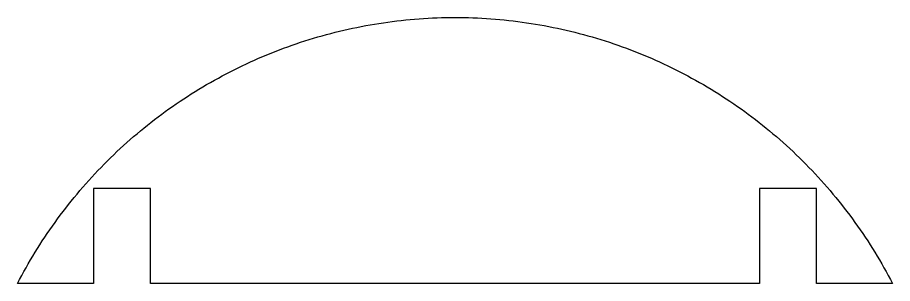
# Model space of a CAD drawing. Header units: millimetres. Extents: x 14 to 825, y 20 to 367.
# Drawn here: x 700 to 792, y 120 to 148 of the extents above; entities that cross this region are included whole.
import ezdxf

# ---------------------------------------------------------------- set-up
doc = ezdxf.new("R2010")
doc.units = ezdxf.units.MM
doc.layers.add('CUT_6MM', color=7, linetype='Continuous')

msp = doc.modelspace()

# ---------------------------------------------------------------- linework, layer by layer
at = {"layer": 'CUT_6MM'}
msp.add_lwpolyline([(700.219, 120.418), (700.441, 120.834), (700.667, 121.249), (700.897, 121.661), (701.131, 122.071), (701.369, 122.478), (701.61, 122.884), (701.855, 123.287), (702.103, 123.689), (702.356, 124.088), (702.611, 124.484), (702.871, 124.878), (703.134, 125.27), (703.4, 125.66), (703.67, 126.047), (703.944, 126.431), (704.221, 126.813), (704.502, 127.193), (704.786, 127.569), (705.073, 127.944), (705.364, 128.315), (705.658, 128.684), (705.956, 129.051), (706.257, 129.414), (706.561, 129.775), (706.868, 130.133), (707.179, 130.488), (707.493, 130.841), (707.81, 131.19), (708.131, 131.537), (708.454, 131.88), (708.781, 132.221), (709.11, 132.559), (709.443, 132.893), (709.779, 133.225), (710.118, 133.553), (710.459, 133.879), (710.804, 134.201), (711.152, 134.52), (711.502, 134.836), (711.856, 135.149), (712.212, 135.459), (712.571, 135.765), (712.933, 136.068), (713.297, 136.368), (713.665, 136.664), (714.035, 136.957), (714.407, 137.247), (714.782, 137.533), (715.16, 137.816), (715.541, 138.095), (715.924, 138.371), (716.309, 138.643), (716.697, 138.912), (717.087, 139.177), (717.48, 139.439), (717.875, 139.697), (718.272, 139.951), (718.672, 140.202), (719.074, 140.45), (719.478, 140.693), (719.885, 140.933), (720.293, 141.169), (720.704, 141.401), (721.117, 141.63), (721.532, 141.855), (721.949, 142.076), (722.368, 142.293), (722.789, 142.507), (723.212, 142.716), (723.636, 142.922), (724.063, 143.124), (724.491, 143.322), (724.921, 143.516), (725.353, 143.706), (725.787, 143.892), (726.222, 144.075), (726.659, 144.253), (727.098, 144.427), (727.538, 144.597), (727.98, 144.764), (728.423, 144.926), (728.868, 145.084), (729.314, 145.238), (729.761, 145.388), (730.21, 145.534), (730.66, 145.676), (731.111, 145.814), (731.564, 145.947), (732.018, 146.077), (732.473, 146.202), (732.929, 146.323), (733.386, 146.44), (733.844, 146.553), (734.304, 146.662), (734.764, 146.766), (735.225, 146.867), (735.687, 146.963), (736.15, 147.055), (736.614, 147.142), (737.078, 147.226), (737.543, 147.305), (738.009, 147.38), (738.476, 147.45), (738.943, 147.517), (739.411, 147.579), (739.879, 147.637), (740.348, 147.691), (740.817, 147.74), (741.287, 147.785), (741.757, 147.826), (742.228, 147.862), (742.699, 147.895), (743.17, 147.923), (743.641, 147.946), (744.113, 147.966), (744.584, 147.981), (745.056, 147.991), (745.528, 147.998), (746, 148), (746.472, 147.998), (746.944, 147.991), (747.416, 147.981), (747.887, 147.966), (748.359, 147.946), (748.83, 147.923), (749.301, 147.895), (749.772, 147.862), (750.243, 147.826), (750.713, 147.785), (751.183, 147.74), (751.652, 147.691), (752.121, 147.637), (752.589, 147.579), (753.057, 147.517), (753.524, 147.45), (753.991, 147.38), (754.457, 147.305), (754.922, 147.226), (755.386, 147.142), (755.85, 147.055), (756.313, 146.963), (756.775, 146.867), (757.236, 146.766), (757.696, 146.662), (758.156, 146.553), (758.614, 146.44), (759.071, 146.323), (759.527, 146.202), (759.982, 146.077), (760.436, 145.947), (760.889, 145.814), (761.34, 145.676), (761.79, 145.534), (762.239, 145.388), (762.686, 145.238), (763.132, 145.084), (763.577, 144.926), (764.02, 144.764), (764.462, 144.597), (764.902, 144.427), (765.341, 144.253), (765.778, 144.075), (766.213, 143.892), (766.647, 143.706), (767.079, 143.516), (767.509, 143.322), (767.937, 143.124), (768.364, 142.922), (768.788, 142.716), (769.211, 142.507), (769.632, 142.293), (770.051, 142.076), (770.468, 141.855), (770.883, 141.63), (771.296, 141.401), (771.707, 141.169), (772.115, 140.933), (772.522, 140.693), (772.926, 140.45), (773.328, 140.202), (773.728, 139.951), (774.125, 139.697), (774.52, 139.439), (774.913, 139.177), (775.303, 138.912), (775.691, 138.643), (776.076, 138.371), (776.459, 138.095), (776.84, 137.816), (777.218, 137.533), (777.593, 137.247), (777.965, 136.957), (778.335, 136.664), (778.703, 136.368), (779.067, 136.068), (779.429, 135.765), (779.788, 135.459), (780.144, 135.149), (780.498, 134.836), (780.848, 134.52), (781.196, 134.201), (781.541, 133.879), (781.882, 133.553), (782.221, 133.225), (782.557, 132.893), (782.89, 132.559), (783.219, 132.221), (783.546, 131.88), (783.869, 131.537), (784.19, 131.19), (784.507, 130.841), (784.821, 130.488), (785.132, 130.133), (785.439, 129.775), (785.743, 129.414), (786.044, 129.051), (786.342, 128.684), (786.636, 128.315), (786.927, 127.944), (787.214, 127.569), (787.498, 127.193), (787.779, 126.813), (788.056, 126.431), (788.33, 126.047), (788.6, 125.66), (788.866, 125.27), (789.129, 124.878), (789.389, 124.484), (789.644, 124.088), (789.897, 123.689), (790.145, 123.287), (790.39, 122.884), (790.631, 122.478), (790.869, 122.071), (791.103, 121.661), (791.333, 121.249), (791.559, 120.834), (791.781, 120.418), (792, 120), (784, 120), (784, 130), (778, 130), (778, 120), (714, 120), (714, 130), (708, 130), (708, 120), (700, 120), (700.219, 120.418)], close=True, dxfattribs=at)

doc.saveas('drawing.dxf')
